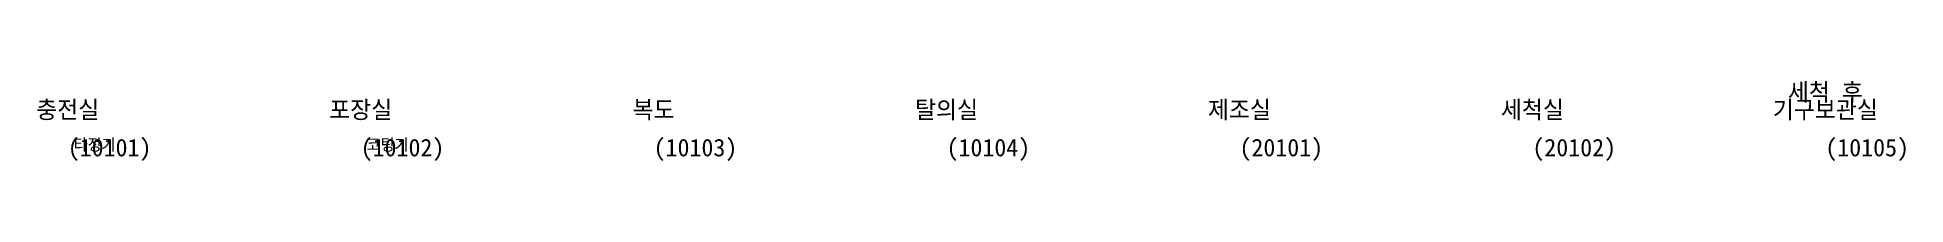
# Model space of a CAD drawing. Header units: millimetres. Extents: x -519 to 31371, y -80 to 1290.
import ezdxf
from ezdxf.enums import TextEntityAlignment as Align

# ---------------------------------------------------------------- set-up
doc = ezdxf.new("R2010")
doc.units = ezdxf.units.MM
for name, color, linetype in [('EQP', 7, 'Continuous'), ('RMNAME', 7, 'Continuous'), ('RMNUM', 7, 'Continuous')]:
    doc.layers.add(name, color=color, linetype=linetype)

msp = doc.modelspace()

# ---------------------------------------------------------------- texts
at = {"layer": 'EQP'}
for s, p in [('타정기', (100, 100)), ('코팅기', (5100, 100))]:
    msp.add_text(s, height=200, dxfattribs=at).set_placement(p)
at = {"layer": 'RMNAME'}
for s, p in [('세척 후', (30000, 1100)), ('충전실', (0, 800)), ('포장실', (5000, 800)), ('복도', (10000, 800)), ('탈의실', (15000, 800)), ('제조실', (20000, 800)), ('세척실', (25000, 800)), ('기구보관실', (30000, 800))]:
    msp.add_text(s, height=300, dxfattribs=at).set_placement(p, align=Align.MIDDLE_CENTER)
at = {"layer": 'RMNUM'}
for s, p in [('(10101)', (0, 0)), ('(10102)', (5000, 0)), ('(10103)', (10000, 0)), ('(10104)', (15000, 0)), ('(20101)', (20000, 0)), ('(20102)', (25000, 0)), ('(10105)', (30000, 0))]:
    msp.add_text(s, height=300, dxfattribs=at).set_placement(p)

doc.saveas('drawing.dxf')
